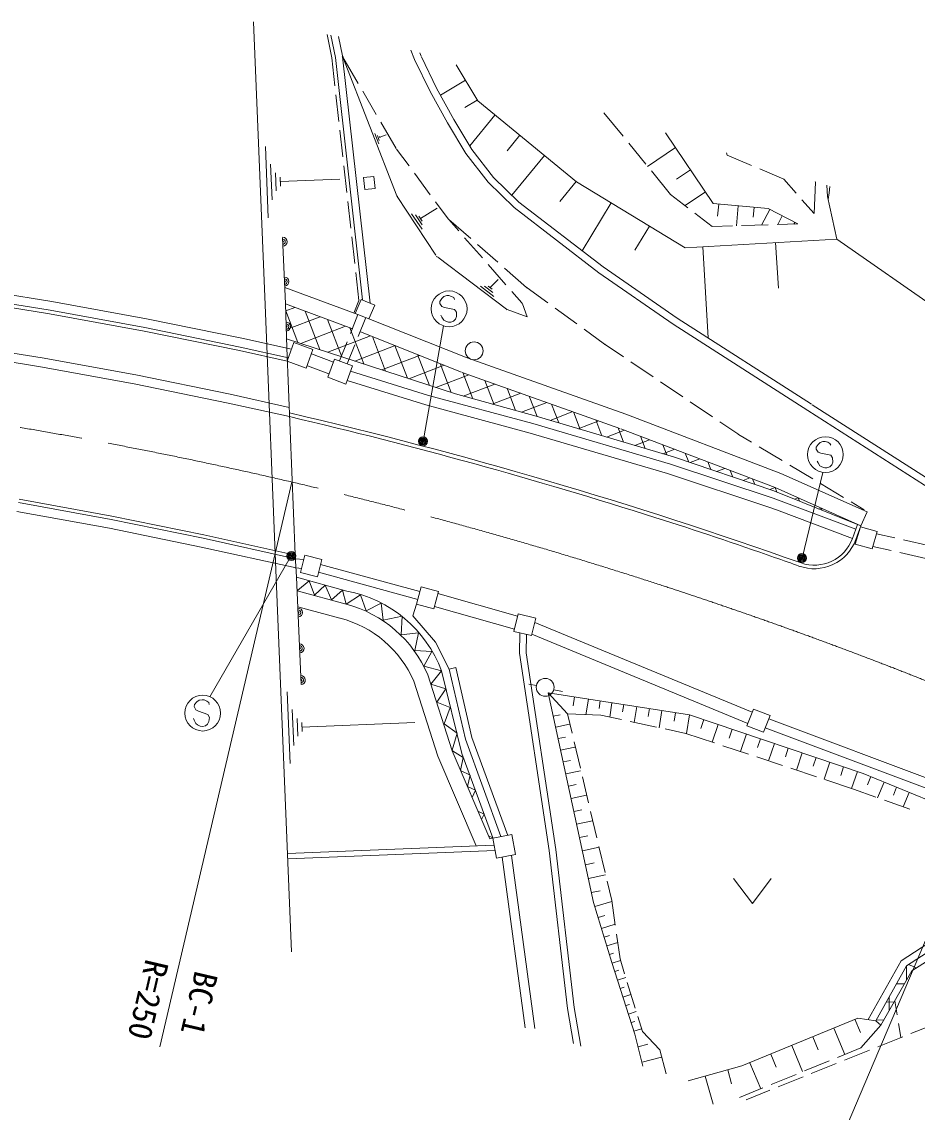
# Model space of a CAD drawing. Units: millimetres, scale not verified. Extents: x 40000 to 680000, y 20000 to 380000.
# Drawn here: x 415646 to 465682, y 269044 to 329995 of the extents above; entities that cross this region are included whole.
import ezdxf
from ezdxf.enums import TextEntityAlignment as Align

# ---------------------------------------------------------------- set-up
doc = ezdxf.new("R2010")
doc.units = ezdxf.units.MM
doc.header["$LTSCALE"] = 1000
doc.header["$PDMODE"] = 32
doc.header["$PDSIZE"] = 500
doc.linetypes.add('CHAIN', pattern=[18.5, 12, -1.5, 3.5, -1.5])
for name, color, linetype, lineweight in [('M-BGD', 7, 'Continuous', 13), ('M-BMK', 2, 'CHAIN', 13), ('M-STR-HTXT', 7, 'Continuous', 13), ('M-STR-STRC', 7, 'Continuous', 13)]:
    doc.layers.add(name, color=color, linetype=linetype, lineweight=lineweight)
doc.styles.add('ＭＳ ゴシック', font='')
doc.styles.get('ＭＳ ゴシック').set_extended_font_data('MS Gothic')

msp = doc.modelspace()

# ---------------------------------------------------------------- linework, layer by layer
at = {"layer": 'M-BGD'}
for p, q in [((428590, 329995), (429237, 314178)), ((432703, 329283), (432971, 327974)), ((432915, 329247), (433169, 328005)), ((433338, 329174), (433560, 328092)), ((432971, 327974), (433145, 326417)), ((433169, 328005), (434683, 314447)), ((433546, 328051), (433583, 328084)), ((433561, 328022), (433598, 328056)), ((433567, 328043), (435105, 314264)), ((436606, 320266), (433589, 328016)), ((434448, 326547), (433592, 328017)), ((437380, 328419), (437599, 327893)), ((437954, 328081), (437881, 328256)), ((438827, 326289), (437974, 328035)), ((437599, 327893), (438471, 326105)), ((439923, 327591), (441121, 325575)), ((440434, 326731), (439038, 325903)), ((435454, 324819), (434699, 326115)), ((438471, 326105), (439435, 324343)), ((439782, 324542), (438827, 326289)), ((433201, 325920), (433367, 324429)), ((441097, 325615), (440399, 325200)), ((441121, 325575), (446648, 321049)), ((449245, 323594), (448171, 324908)), ((436561, 322916), (435705, 324386)), ((439435, 324343), (440464, 322630)), ((440794, 322857), (439782, 324542)), ((442089, 324782), (440676, 323055)), ((433423, 323932), (433589, 322441)), ((435373, 323751), (435593, 323176)), ((435651, 323546), (436002, 323685)), ((443471, 323650), (442764, 322787)), ((451608, 323790), (454286, 319831)), ((435517, 323645), (435618, 323361)), ((435628, 323591), (435656, 323504)), ((450511, 322046), (449562, 323207)), ((429420, 319036), (429256, 323032)), ((437285, 321935), (436589, 322875)), ((440464, 322630), (441715, 321031)), ((442014, 321298), (440794, 322857)), ((444852, 322519), (443034, 320299)), ((452169, 322961), (450620, 321913)), ((455071, 322537), (455022, 322679)), ((456425, 321964), (455071, 322537)), ((429629, 320045), (429547, 322044)), ((433644, 321945), (433811, 320454)), ((429858, 320555), (429817, 321554)), ((430098, 320815), (430077, 321315)), ((434748, 321290), (435324, 321355)), ((434748, 321290), (434823, 320621)), ((435400, 320686), (435324, 321355)), ((438475, 320328), (437582, 321533)), ((443428, 319913), (442014, 321298)), ((451902, 320345), (450828, 321659)), ((453007, 321722), (452233, 321198)), ((458239, 321195), (456885, 321768)), ((430087, 321065), (433426, 321201)), ((434823, 320621), (435400, 320686)), ((441715, 321031), (443165, 319611)), ((446628, 321065), (445719, 319955)), ((446648, 321049), (452712, 317352)), ((458239, 321195), (458914, 320425)), ((459991, 321033), (459919, 319278)), ((459986, 321064), (459991, 321033)), ((460667, 320221), (460629, 320855)), ((460806, 320797), (460757, 320443)), ((436597, 320225), (436634, 320259)), ((436629, 320221), (438789, 316944)), ((452864, 319603), (451902, 320345)), ((453846, 320483), (452715, 319718)), ((459244, 320049), (459919, 319278)), ((461193, 317852), (460667, 320221)), ((460757, 320443), (460706, 320054)), ((433866, 319957), (434033, 318466)), ((437935, 318998), (438855, 319570)), ((439469, 318986), (438773, 319926)), ((443165, 319611), (447891, 315969)), ((448128, 316291), (443428, 319913)), ((448586, 319867), (446956, 317194)), ((454286, 319831), (457362, 319550)), ((454590, 319803), (454528, 319124)), ((455678, 319704), (455576, 318595)), ((456565, 319623), (456514, 319068)), ((457442, 319508), (456988, 318636)), ((457362, 319550), (459004, 318695)), ((437430, 319268), (438014, 318412)), ((437643, 319199), (438010, 318649)), ((437840, 319138), (438015, 318856)), ((439466, 318949), (439503, 318983)), ((439501, 318947), (440064, 318304)), ((440737, 317873), (439503, 318950)), ((454222, 318555), (453260, 319298)), ((458140, 319145), (457913, 318709)), ((458837, 318782), (458789, 318689)), ((450725, 318563), (449910, 317227)), ((455364, 318589), (454222, 318555)), ((457363, 318647), (455864, 318603)), ((459004, 318695), (457863, 318662)), ((430380, 314225), (430209, 317929)), ((434088, 317969), (434255, 316478)), ((440393, 317928), (441382, 316800)), ((452712, 317352), (461193, 317852)), ((457773, 317650), (457923, 315111)), ((459934, 317778), (459931, 317782)), ((461193, 317852), (469457, 312065)), ((442243, 316557), (441113, 317544)), ((453710, 317410), (454010, 312332)), ((438812, 316864), (438849, 316898)), ((438890, 316836), (442726, 313930)), ((441711, 316424), (442700, 315296)), ((434310, 315982), (434484, 314424)), ((443854, 315152), (442620, 316229)), ((447891, 315969), (452038, 313091)), ((452260, 313424), (448128, 316291)), ((417319, 314362), (411858, 315240)), ((434415, 313633), (430337, 315147)), ((441273, 315220), (442025, 314635)), ((441494, 315222), (441962, 314859)), ((441702, 315225), (441927, 315044)), ((441827, 315140), (442258, 315599)), ((443854, 315118), (443891, 315152)), ((445042, 314286), (443893, 315120)), ((417201, 313672), (411755, 314547)), ((417235, 313869), (411784, 314745)), ((443029, 314920), (443592, 314277)), ((422622, 313395), (417319, 314362)), ((429237, 314178), (429863, 298898)), ((430458, 311765), (430380, 314225)), ((430380, 314225), (434092, 312846)), ((430398, 313840), (430899, 314032)), ((434204, 313711), (434484, 314424)), ((434617, 314475), (434277, 313686)), ((435370, 314150), (434617, 314475)), ((435370, 314150), (435042, 313391)), ((442727, 313898), (442764, 313932)), ((442769, 313907), (443878, 313497)), ((443590, 314241), (443627, 314275)), ((443617, 314234), (443878, 313497)), ((446660, 313111), (445446, 313992)), ((422489, 312708), (417201, 313672)), ((422527, 312905), (417235, 313869)), ((427950, 312304), (422622, 313395)), ((431078, 312070), (430397, 313846)), ((430447, 312788), (432319, 313505)), ((432302, 311669), (431480, 313816)), ((433526, 311269), (432728, 313353)), ((434431, 313627), (434006, 312565)), ((434857, 313465), (434415, 313633)), ((434864, 313462), (434440, 312401)), ((440532, 311204), (434857, 313465)), ((459772, 308618), (452260, 313424)), ((427804, 311620), (422489, 312708)), ((427846, 311815), (422527, 312905)), ((431234, 312019), (433739, 312978)), ((434750, 310868), (433976, 312889)), ((434097, 312821), (434134, 312855)), ((434530, 312656), (434567, 312690)), ((448214, 311982), (447065, 312817)), ((452038, 313091), (459578, 308268)), ((416779, 311208), (411386, 312075)), ((430715, 311692), (427950, 312304)), ((439874, 309192), (430441, 312278)), ((432742, 311525), (435132, 312440)), ((433820, 312100), (433394, 311038)), ((434572, 312663), (440209, 310417)), ((435974, 310468), (435235, 312399)), ((416693, 310715), (411312, 311580)), ((430471, 311029), (427804, 311620)), ((430541, 311219), (427846, 311815)), ((430458, 311765), (430919, 300216)), ((430852, 312063), (430472, 311031)), ((431916, 311671), (430852, 312063)), ((431916, 311671), (431536, 310639)), ((434254, 311937), (433829, 310876)), ((434250, 311032), (436502, 311894)), ((437198, 310067), (436498, 311896)), ((448215, 311951), (448252, 311985)), ((449262, 311274), (448254, 311954)), ((422014, 310254), (416779, 311208)), ((431536, 310639), (430472, 311031)), ((431842, 311437), (433064, 310977)), ((432746, 310125), (433125, 311139)), ((434135, 310761), (433125, 311139)), ((435758, 310538), (437873, 311348)), ((438423, 309667), (437762, 311393)), ((439647, 309266), (439025, 310889)), ((449392, 308055), (440532, 311204)), ((450920, 310156), (449676, 310995)), ((421921, 309762), (416693, 310715)), ((427283, 309175), (422014, 310254)), ((431607, 310765), (432806, 310313)), ((433756, 309748), (434135, 310761)), ((438381, 309106), (434023, 310461)), ((437266, 310045), (439244, 310802)), ((438774, 309552), (440636, 310265)), ((440256, 310400), (449074, 307266)), ((440849, 308922), (440288, 310389)), ((427179, 308685), (421921, 309762)), ((432746, 310125), (433756, 309748)), ((433830, 309945), (438227, 308577)), ((440314, 309070), (442087, 309749)), ((442046, 308592), (441527, 309948)), ((452578, 309037), (451334, 309876)), ((430590, 308442), (427283, 309175)), ((444198, 307535), (438381, 309106)), ((444398, 307942), (439874, 309192)), ((441939, 308622), (443537, 309234)), ((443244, 308261), (442767, 309508)), ((444442, 307930), (444006, 309067)), ((430611, 307924), (427179, 308685)), ((438227, 308577), (444049, 307006)), ((443563, 308173), (444988, 308718)), ((445649, 307572), (445245, 308627)), ((454236, 307919), (452992, 308758)), ((471531, 301087), (459814, 308591)), ((452066, 305671), (444398, 307942)), ((445165, 307715), (446438, 308203)), ((446857, 307214), (446485, 308186)), ((458064, 304749), (449392, 308055)), ((459578, 308268), (471228, 300806)), ((451900, 305267), (444198, 307535)), ((446742, 307248), (447888, 307687)), ((448065, 306856), (447724, 307746)), ((449273, 306498), (448964, 307305)), ((449121, 307248), (457739, 303963)), ((455658, 306959), (454650, 307639)), ((444049, 307006), (451735, 304742)), ((448318, 306781), (449331, 307169)), ((449895, 306314), (450732, 306634)), ((450480, 306140), (450216, 306831)), ((455660, 306929), (455697, 306962)), ((456422, 306500), (455700, 306933)), ((451688, 305783), (451470, 306353)), ((451472, 305847), (452133, 306100)), ((458136, 305470), (456850, 306242)), ((457665, 303772), (452066, 305671)), ((452912, 305384), (452724, 305875)), ((452990, 305357), (453535, 305566)), ((454142, 304967), (453977, 305397)), ((457636, 303361), (451900, 305267)), ((454473, 304855), (454936, 305032)), ((455373, 304550), (455231, 304919)), ((459851, 304441), (458565, 305213)), ((451735, 304742), (457453, 302843)), ((455957, 304352), (456337, 304497)), ((456603, 304132), (456485, 304441)), ((462879, 302600), (458064, 304749)), ((461566, 303412), (460280, 304184)), ((457440, 303849), (457739, 303963)), ((462534, 301823), (457665, 303772)), ((457739, 303963), (462534, 301823)), ((457838, 303703), (457739, 303963)), ((415461, 303118), (420646, 302174)), ((415496, 303315), (420686, 302370)), ((462252, 301635), (457636, 303361)), ((458825, 303308), (459030, 303387)), ((459103, 303197), (459030, 303387)), ((462716, 302722), (461995, 303155)), ((415377, 302625), (420551, 301683)), ((420686, 302370), (425818, 301319)), ((457453, 302843), (457812, 302708)), ((457812, 302708), (462061, 301119)), ((460192, 302761), (460322, 302811)), ((460368, 302691), (460322, 302811)), ((462879, 302600), (462533, 301824)), ((420646, 302174), (425776, 301123)), ((461559, 302214), (461613, 302234)), ((461632, 302184), (461613, 302234)), ((462347, 301892), (462061, 301118)), ((462214, 300800), (462505, 301757)), ((462534, 301823), (462249, 301049)), ((462505, 301757), (463440, 301496)), ((420551, 301683), (425672, 300634)), ((425776, 301123), (430934, 299984)), ((425818, 301319), (430843, 300209)), ((462476, 301551), (462439, 301565)), ((463171, 300533), (463440, 301496)), ((464438, 301143), (463407, 301379)), ((425672, 300634), (430969, 299464)), ((462214, 300800), (463171, 300533)), ((462249, 301049), (462286, 301035)), ((464223, 300433), (463208, 300666)), ((466387, 300697), (464925, 301032)), ((431005, 298945), (430921, 300166)), ((430934, 299984), (431406, 299937)), ((431217, 299214), (431470, 300184)), ((432418, 299937), (431470, 300184)), ((432418, 299937), (432165, 298967)), ((466173, 299987), (464711, 300322)), ((430969, 299464), (431275, 299434)), ((437885, 298142), (432346, 299661)), ((429863, 298898), (430718, 278006)), ((431005, 298946), (431250, 292950)), ((433808, 298178), (431005, 298945)), ((431058, 298200), (431696, 298751)), ((432165, 298967), (431217, 299214)), ((431696, 298751), (432003, 297946)), ((437770, 297707), (432232, 299225)), ((433771, 297444), (431036, 298192)), ((432003, 297946), (432606, 298498)), ((432606, 298498), (432948, 297680)), ((432948, 297680), (433574, 298231)), ((433574, 298231), (433770, 297444)), ((437963, 298414), (437700, 297450)), ((437963, 298414), (438933, 298150)), ((438669, 297185), (438933, 298150)), ((433770, 297444), (434581, 297956)), ((434581, 297956), (434894, 297062)), ((434894, 297062), (435729, 297490)), ((435729, 297490), (435848, 296540)), ((437502, 296783), (437700, 297450)), ((437700, 297450), (438669, 297185)), ((438903, 298040), (443353, 296780)), ((431072, 297301), (433427, 296657)), ((438705, 297317), (443176, 296050)), ((443384, 296905), (443145, 295923)), ((444369, 296666), (443384, 296905)), ((435848, 296540), (436898, 296766)), ((436898, 296766), (436853, 295727)), ((437502, 296783), (438757, 295311)), ((444369, 296666), (444130, 295684)), ((444311, 296426), (456460, 291410)), ((436853, 295727), (437819, 295844)), ((437819, 295844), (437600, 294861)), ((443145, 295923), (444130, 295684)), ((443450, 294696), (443469, 295845)), ((443830, 294721), (443847, 295753)), ((444148, 295757), (456213, 290776)), ((439530, 293812), (438757, 295311)), ((437600, 294861), (438558, 294803)), ((438558, 294803), (438121, 293973)), ((445120, 283673), (443450, 294696)), ((445497, 283724), (443830, 294721)), ((438121, 293973), (439104, 293715)), ((439900, 293897), (439530, 293812)), ((439530, 293812), (440434, 289889)), ((440799, 289998), (439900, 293897)), ((439700, 289236), (438334, 293494)), ((439104, 293715), (438509, 292964)), ((440240, 289102), (439104, 293715)), ((437555, 293131), (438902, 288939)), ((438509, 292964), (439347, 292717)), ((439347, 292717), (438841, 291968)), ((444401, 292893), (443981, 292968)), ((445377, 292662), (445862, 292569)), ((430468, 292535), (430639, 288539)), ((438841, 291968), (439593, 291675)), ((445069, 292481), (447594, 280760)), ((452954, 291258), (445069, 292481)), ((445069, 292481), (446140, 291304)), ((446528, 292255), (446452, 291767)), ((447307, 292134), (447172, 291264)), ((447967, 292031), (447903, 291619)), ((430761, 291547), (430846, 289549)), ((439593, 291675), (439244, 290761)), ((448626, 291929), (448501, 291126)), ((449282, 291827), (449218, 291417)), ((450010, 291714), (449874, 290835)), ((450714, 291605), (450646, 291165)), ((451418, 291496), (451269, 290538)), ((452185, 291377), (452110, 290898)), ((456527, 291581), (456162, 290645)), ((456527, 291581), (457460, 291218)), ((431032, 291058), (431075, 290059)), ((431292, 290819), (431314, 290319)), ((431303, 290569), (437607, 290834)), ((439244, 290761), (439970, 290240)), ((445349, 291180), (445734, 291263)), ((446396, 290226), (446140, 291304)), ((446140, 291304), (448006, 291232)), ((448006, 291232), (449158, 290987)), ((449647, 290883), (451114, 290571)), ((452952, 291258), (452789, 290210)), ((462666, 287984), (452954, 291258)), ((453756, 290988), (453586, 290485)), ((457460, 291218), (457095, 290282)), ((457385, 291026), (473577, 284968)), ((439970, 290240), (439699, 289284)), ((445482, 290564), (446252, 290730)), ((451603, 290467), (452754, 290222)), ((452754, 290222), (454356, 289689)), ((454560, 290717), (454228, 289732)), ((455348, 290451), (455182, 289958)), ((456136, 290185), (455806, 289207)), ((457095, 290282), (456162, 290645)), ((457195, 290538), (473236, 284500)), ((440434, 289889), (442419, 284450)), ((442798, 284519), (440799, 289998)), ((445620, 289924), (446020, 290010)), ((446858, 288280), (446511, 289739)), ((454830, 289531), (456253, 289058)), ((456919, 289921), (456754, 289432)), ((457702, 289657), (457374, 288685)), ((438902, 288939), (441041, 283933)), ((441795, 284332), (439700, 289236)), ((439713, 289246), (440308, 288864)), ((441961, 284383), (440240, 289102)), ((445758, 289284), (446557, 289457)), ((458479, 289395), (458316, 288909)), ((459257, 289133), (458932, 288167)), ((440308, 288864), (440169, 288151)), ((445901, 288620), (446316, 288709)), ((456728, 288900), (458151, 288426)), ((460030, 288872), (459867, 288389)), ((460803, 288612), (460479, 287652)), ((461571, 288353), (461409, 287873)), ((440169, 288151), (440693, 287883)), ((440693, 287883), (440549, 287247)), ((446044, 287955), (446875, 288134)), ((447320, 286334), (446973, 287794)), ((458626, 288269), (460049, 287795)), ((462339, 288094), (462017, 287140)), ((462666, 287984), (472168, 284051)), ((463091, 287808), (462898, 287343)), ((440549, 287247), (440992, 287041)), ((446193, 287265), (446624, 287358)), ((460523, 287637), (462125, 287105)), ((462125, 287105), (463380, 286657)), ((463835, 287500), (463472, 286624)), ((464535, 287210), (464354, 286772)), ((440807, 286643), (440992, 287041)), ((446341, 286574), (447204, 286760)), ((463851, 286489), (465264, 285986)), ((465236, 286920), (464902, 286115)), ((441138, 285870), (441477, 285712)), ((446496, 285857), (446944, 285954)), ((441335, 285408), (441477, 285712)), ((446650, 285140), (447547, 285333)), ((447782, 284388), (447435, 285848)), ((441726, 284493), (441961, 284383)), ((441795, 284332), (441961, 284383)), ((443031, 284562), (441964, 284367)), ((441964, 284367), (442168, 283247)), ((443235, 283442), (443031, 284562)), ((446811, 284395), (447276, 284495)), ((430493, 283501), (442036, 283974)), ((430506, 283199), (442090, 283673)), ((443235, 283442), (442168, 283247)), ((446146, 274846), (445120, 283673)), ((446522, 274901), (445497, 283724)), ((446971, 283650), (447903, 283850)), ((448244, 282442), (447898, 283902)), ((442484, 283305), (443769, 273760)), ((443006, 283400), (444309, 273719)), ((447138, 282875), (447622, 282980)), ((447305, 282101), (448272, 282310)), ((472941, 282796), (464778, 277505)), ((465079, 277224), (473131, 282443)), ((448616, 280878), (448360, 281956)), ((456470, 280710), (455420, 282110)), ((457520, 282110), (456470, 280710)), ((473268, 282036), (465374, 276939)), ((447474, 281316), (447965, 281422)), ((447594, 280760), (448620, 277418)), ((447662, 280536), (448622, 280831)), ((448810, 279493), (448616, 280878)), ((447850, 279924), (448233, 280042)), ((448038, 279313), (448803, 279547)), ((448188, 278825), (448492, 278919)), ((449075, 277612), (448880, 278997)), ((448338, 278338), (448946, 278525)), ((448484, 277860), (448719, 277933)), ((449902, 273409), (448620, 277418)), ((448632, 277383), (449099, 277532)), ((449333, 276774), (449075, 277612)), ((464778, 277505), (462949, 274221)), ((448784, 276906), (449013, 276980)), ((463371, 274158), (465079, 277224)), ((465374, 276939), (463658, 273914)), ((465094, 276445), (465079, 277224)), ((465650, 277117), (465192, 277297)), ((448936, 276430), (449394, 276576)), ((449922, 274863), (449480, 276296)), ((464516, 276213), (464967, 276221)), ((449088, 275954), (449312, 276025)), ((449241, 275478), (449689, 275621)), ((446892, 272744), (446522, 274901)), ((449393, 275001), (449612, 275071)), ((463953, 275203), (464393, 275211)), ((464125, 274737), (464111, 275485)), ((464560, 274494), (464431, 275261)), ((446484, 272877), (446146, 274846)), ((449545, 274525), (449983, 274665)), ((450328, 273547), (450070, 274385)), ((462374, 274307), (455890, 271628)), ((463371, 274158), (462374, 274307)), ((449697, 274049), (449911, 274117)), ((449849, 273572), (450278, 273709)), ((461024, 273750), (461633, 272276)), ((462203, 274237), (462507, 273500)), ((462538, 272648), (463658, 273914)), ((463658, 273914), (463371, 274158)), ((463390, 274192), (463820, 274200)), ((464772, 273235), (464643, 274001)), ((465336, 273434), (466665, 273966)), ((449902, 273409), (450358, 271617)), ((451292, 272526), (450328, 273547)), ((459849, 273264), (460153, 272530)), ((463479, 272691), (464872, 273248)), ((450088, 272707), (450630, 272851)), ((451662, 271192), (451292, 272526)), ((458674, 272779), (459281, 271310)), ((461227, 272109), (462538, 272648)), ((461622, 271948), (463015, 272505)), ((450318, 271840), (451402, 272128)), ((457504, 272295), (457806, 271563)), ((459377, 271349), (460764, 271919)), ((455890, 271628), (452876, 270797)), ((455096, 271409), (455313, 270624)), ((456333, 271811), (456938, 270348)), ((459765, 271204), (461158, 271762)), ((453840, 271063), (454273, 269493)), ((457527, 270590), (458914, 271160)), ((457909, 270461), (459301, 271019)), ((455753, 269861), (457064, 270400)), ((456116, 269743), (457444, 270275))]:
    msp.add_line(p, q, dxfattribs=at)
for centre in [(440922, 311603), (444896, 292795)]:
    msp.add_circle(centre, 500, dxfattribs=at)
for centre, radius, start, end in [((430218, 317704), 50, 272.38753, 92.38753), ((430218, 317704), 150, 272.38753, 82.82713), ((430218, 317704), 250, 272.38753, 86.65553), ((430324, 315473), 250, 272.38753, 92.38753), ((430324, 315473), 150, 272.38753, 92.38753), ((430324, 315473), 50, 272.38753, 92.38753), ((430416, 312958), 250, 272.38753, 92.38753), ((430416, 312958), 150, 272.38753, 92.38753), ((430416, 312958), 50, 272.38753, 92.38753), ((370760, 51231), 263779, 70.41286, 76.88731), ((368191, 41720), 273424, 72.35235, 76.80368), ((373880, 60819), 253500, 70.68953, 72.26883), ((459928, 301890), 2268, 250.99153, 340.09844), ((459928, 301890), 2468, 249.74783, 340.08394), ((373880, 60819), 253500, 70.35043, 70.68953), ((432480, 291227), 7076, 20.57789, 79.18394), ((432019, 290810), 6862, 23.03137, 75.20672), ((431083, 296972), 250, 272.38753, 92.38753), ((431083, 296972), 150, 273.49803, 91.19103), ((431083, 296972), 50, 275.80691, 88.88215), ((431892, 290679), 6172, 23.41414, 75.59253), ((431166, 294974), 250, 272.38753, 92.38753), ((431166, 294974), 150, 272.38753, 92.38753), ((431166, 294974), 50, 272.38753, 92.38753), ((431239, 293200), 250, 272.38753, 92.38753), ((431239, 293200), 150, 272.38753, 92.38753), ((431239, 293200), 50, 272.38753, 92.38753)]:
    msp.add_arc(centre, radius, start, end, dxfattribs=at)
at = {"layer": 'M-BMK'}
for start, end in [(72.26883, 96.17844), (71.94884, 72.26883), (71.94884, 72.26883), (69.84844, 71.94884), (67.68544, 69.84844)]:
    msp.add_arc((373880, 60819), 250000, start, end, dxfattribs=at)
at = {"layer": 'M-STR-HTXT'}
for p, q in [((430744, 304266), (423368, 272689)), ((471381, 291022), (459162, 262172))]:
    msp.add_line(p, q, dxfattribs=at)
at = {"layer": 'M-STR-STRC'}
for p, q in [((439114, 314523), (439006, 314368)), ((439231, 314634), (439114, 314523)), ((439391, 314690), (439231, 314634)), ((439507, 314690), (439391, 314690)), ((439660, 314638), (439507, 314690)), ((439780, 314580), (439660, 314638)), ((439829, 314474), (439780, 314580)), ((439006, 314368), (439006, 314253)), ((439006, 314253), (439116, 314085)), ((439116, 314085), (439276, 314033)), ((439276, 314033), (439829, 313921)), ((439829, 313921), (439933, 313761)), ((439116, 313486), (439062, 313590)), ((439224, 313322), (439116, 313486)), ((439337, 313264), (439224, 313322)), ((439885, 313374), (439775, 313262)), ((439935, 313531), (439885, 313374)), ((439933, 313761), (439935, 313531)), ((438069, 306541), (439218, 312999)), ((439492, 313210), (439337, 313264)), ((439613, 313210), (439492, 313210)), ((439775, 313262), (439613, 313210)), ((460140, 306375), (460032, 306220)), ((460032, 306220), (460032, 306106)), ((460032, 306106), (460142, 305937)), ((460257, 306486), (460140, 306375)), ((460416, 306542), (460257, 306486)), ((460533, 306542), (460416, 306542)), ((460686, 306490), (460533, 306542)), ((460806, 306432), (460686, 306490)), ((460855, 306326), (460806, 306432)), ((460142, 305339), (460088, 305442)), ((460142, 305937), (460302, 305885)), ((460302, 305885), (460855, 305773)), ((460855, 305773), (460958, 305613)), ((460961, 305384), (460911, 305226)), ((460958, 305613), (460961, 305384)), ((459254, 300007), (460417, 304811)), ((460250, 305174), (460142, 305339)), ((460362, 305116), (460250, 305174)), ((460518, 305062), (460362, 305116)), ((460639, 305062), (460518, 305062)), ((460801, 305114), (460639, 305062)), ((460911, 305226), (460801, 305114)), ((430651, 300046), (426153, 292268)), ((425424, 291977), (425295, 291838)), ((425555, 292070), (425424, 291977)), ((425721, 292103), (425555, 292070)), ((425837, 292087), (425721, 292103)), ((425981, 292015), (425837, 292087)), ((426091, 291940), (425981, 292015)), ((425295, 291838), (425280, 291724)), ((425280, 291724), (425365, 291542)), ((425365, 291542), (425516, 291469)), ((425516, 291469), (426049, 291281)), ((426125, 291829), (426091, 291940)), ((425283, 290949), (425244, 291059)), ((425367, 290772), (425283, 290949)), ((425470, 290698), (425367, 290772)), ((426100, 290881), (426029, 290732)), ((426049, 291281), (426129, 291108)), ((426129, 291108), (426100, 290881)), ((425617, 290623), (425470, 290698)), ((425737, 290607), (425617, 290623)), ((425904, 290636), (425737, 290607)), ((426029, 290732), (425904, 290636))]:
    msp.add_line(p, q, dxfattribs=at)
for centre, radius in [((439527, 313950), 1000), ((438062, 306545), 250), ((438062, 306545), 200), ((438062, 306545), 150), ((438062, 306545), 100), ((438062, 306545), 50), ((460553, 305802), 1000), ((438062, 306545), 20), ((430713, 300135), 250), ((430713, 300135), 200), ((430713, 300135), 150), ((430713, 300135), 100), ((430713, 300135), 50), ((430713, 300135), 20), ((459239, 300017), 250), ((459239, 300017), 200), ((459239, 300017), 150), ((459239, 300017), 100), ((459239, 300017), 50), ((459239, 300017), 20), ((425753, 291352), 1000)]:
    msp.add_circle(centre, radius, dxfattribs=at)
for p in [(438062, 306545), (430713, 300135), (459239, 300017)]:
    msp.add_point(p, dxfattribs=at)

# ---------------------------------------------------------------- texts
at = {"layer": 'M-STR-HTXT', "style": 'ＭＳ ゴシック'}
for s, p in [('R=250', (422193, 277753)), ('BC-1', (424948, 277110))]:
    msp.add_text(s, height=1320, rotation=256.853, dxfattribs=at).set_placement(p, align=Align.BOTTOM_LEFT)

doc.saveas('drawing.dxf')
